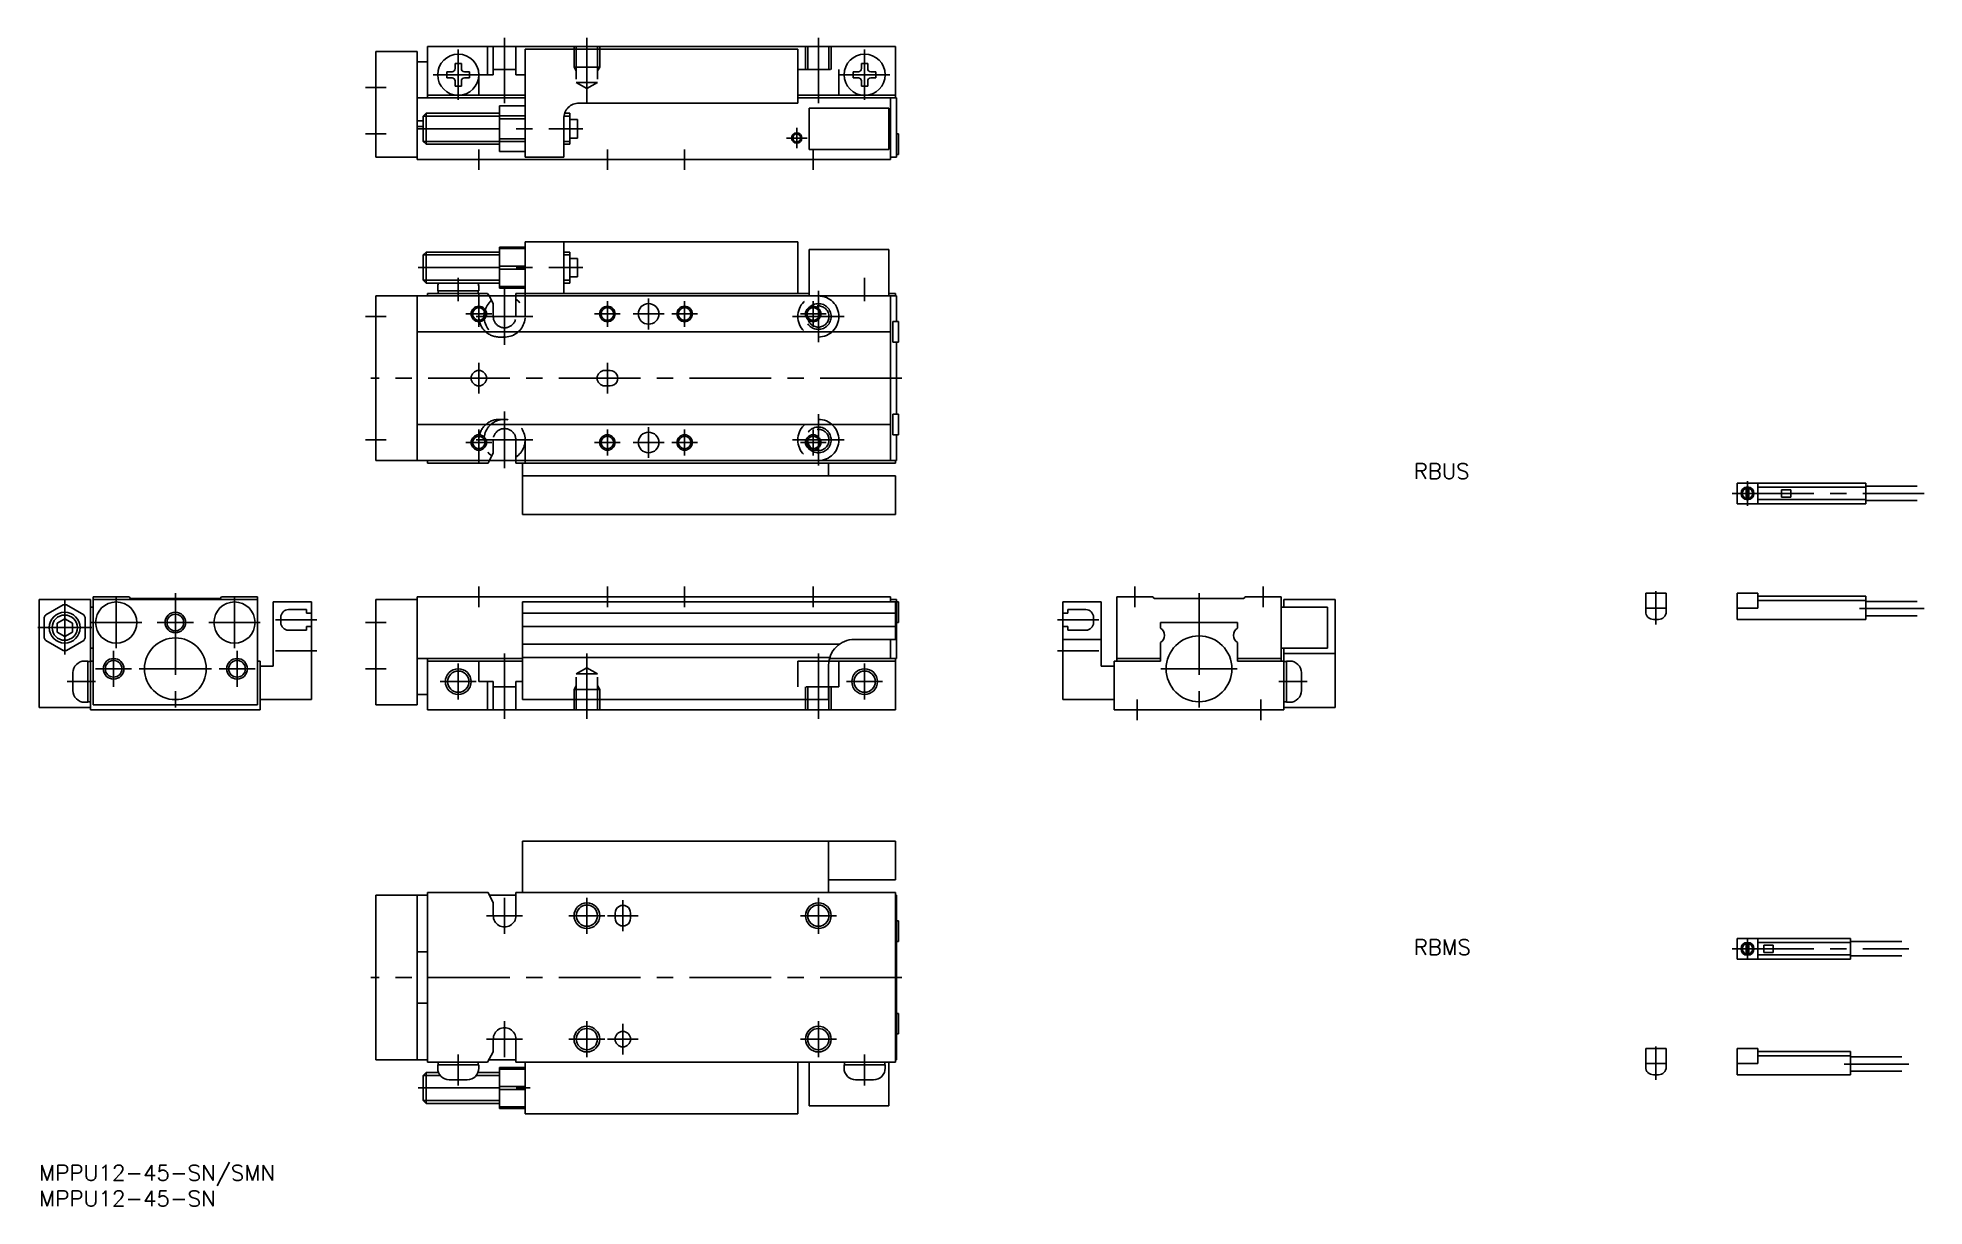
# Model space of a CAD drawing. Extents: x 0 to 366, y -8 to 219.
import ezdxf

# ---------------------------------------------------------------- set-up
doc = ezdxf.new("R2010")
doc.units = 0
doc.header["$LTSCALE"] = 0.5
doc.linetypes.add('CENTER', pattern=[50.8, 31.75, -6.35, 6.35, -6.35])
doc.linetypes.add('DASHED', pattern=[19.05, 12.7, -6.35])
for name, color, linetype in [('MSM_CENTER', 1, 'CENTER'), ('MSM_CONTINUOUS', 7, 'CONTINUOUS'), ('MSM_DASHED', 4, 'DASHED'), ('MSM_NARROW', 5, 'CONTINUOUS'), ('MSM_PART_NUMBER', 7, 'CONTINUOUS')]:
    doc.layers.add(name, color=color, linetype=linetype)
doc.styles.get("Standard").update_dxf_attribs({"font": 'txt.shx', "height": 3, "bigfont": 'bigfont.shx'})

# ---------------------------------------------------------------- blocks, each defined once
blk = doc.blocks.new('*U12')
at = {"layer": 'MSM_PART_NUMBER', "width": 1.021}
blk.add_text('MPPU12-45-SN/SMN', height=3, dxfattribs=at).set_placement((0, -3))
blk = doc.blocks.new('*U13')
at = {"layer": 'MSM_PART_NUMBER', "width": 1.021}
blk.add_text('MPPU12-45-SN', height=3, dxfattribs=at).set_placement((0, -8))
blk = doc.blocks.new('*U15')
at = {"layer": 'MSM_PART_NUMBER'}
blk.add_text('RBMS', height=3, dxfattribs=at).set_placement((267.290505, 40.880314))
blk = doc.blocks.new('*U16')
at = {"layer": 'MSM_PART_NUMBER'}
blk.add_text('RBUS', height=3, dxfattribs=at).set_placement((267.290504, 133.42068))

msp = doc.modelspace()

# ---------------------------------------------------------------- linework, layer by layer
at = {"layer": 'MSM_CENTER'}
for p, q in [((81.499985, 216.899989), (81.499985, 207.100009)), ((90.5, 219.199999), (90.5, 206.499999)), ((106.500002, 206.499999), (106.500002, 219.199999)), ((151.5, 206.499999), (151.5, 219.199999)), ((160.5, 216.899989), (160.5, 207.100009)), ((63.5, 209.499999), (67.5, 209.499999)), ((76.599983, 211.999999), (86.399986, 211.999999)), ((155.60001, 211.999999), (165.39999, 211.999999)), ((63.5, 200.499999), (67.5, 200.499999)), ((73.699974, 201.499999), (105.699974, 201.499999)), ((145.30001, 199.699999), (149.30001, 199.699999)), ((147.30001, 201.699999), (147.30001, 197.699999)), ((85.500015, 197.499999), (85.500015, 193.499999)), ((110.500023, 197.499999), (110.500023, 193.499999)), ((125.500023, 197.499999), (125.500023, 193.499999)), ((150.50003, 197.499999), (150.50003, 193.499999)), ((73.699997, 174.499999), (105.699997, 174.499999)), ((81.499985, 172.499999), (81.499985, 167.999999)), ((160.5, 172.499999), (160.5, 167.999999)), ((90.5, 170.499999), (90.5, 159.499999)), ((151.50003, 169.999999), (151.50003, 159.999999)), ((83.00001, 165.499999), (88.00002, 165.499999)), ((85.50002, 167.999999), (85.50002, 162.999999)), ((108.000018, 165.499999), (113.000028, 165.499999)), ((110.500028, 167.999999), (110.500028, 162.999999)), ((115.500023, 165.499999), (121.500023, 165.499999)), ((118.500023, 168.499999), (118.500023, 162.499999)), ((123.000018, 165.499999), (128.000028, 165.499999)), ((125.500028, 167.999999), (125.500028, 162.999999)), ((148.00002, 165.499999), (153.00003, 165.499999)), ((150.50003, 167.999999), (150.50003, 162.999999)), ((63.5, 164.999999), (67.5, 164.999999)), ((85, 164.999999), (96, 164.999999)), ((146.50003, 164.999999), (156.500033, 164.999999)), ((85.500015, 155.999999), (85.500015, 149.999999)), ((110.500015, 155.999999), (110.500015, 149.999999)), ((167.70003, 152.999999), (64.5, 152.999999)), ((90.5, 135.499999), (90.5, 146.499999)), ((118.500023, 143.499999), (118.500023, 137.499999)), ((151.500029, 145.999999), (151.500029, 135.999999)), ((63.5, 140.999999), (67.5, 140.999999)), ((83.00001, 140.499999), (88.00002, 140.499999)), ((85, 140.999999), (96, 140.999999)), ((85.50002, 142.999999), (85.50002, 137.999999)), ((108.000018, 140.499999), (113.000028, 140.499999)), ((110.500028, 142.999999), (110.500028, 137.999999)), ((115.500023, 140.499999), (121.500023, 140.499999)), ((123.000018, 140.499999), (128.000028, 140.499999)), ((125.500028, 142.999999), (125.500028, 137.999999)), ((146.500029, 140.999999), (156.500032, 140.999999)), ((148.000019, 140.499999), (153.000029, 140.499999)), ((150.500029, 142.999999), (150.500029, 137.999999)), ((332.126228, 133.001925), (332.126228, 128.201925)), ((329.126225, 130.601925), (366.489914, 130.601925)), ((15, 100.5), (15, 110.5)), ((26.5, 111.2), (26.5, 87.5)), ((38, 100.5), (38, 110.5)), ((85.500015, 112.499999), (85.500015, 108.499999)), ((110.500023, 112.499999), (110.500023, 108.499999)), ((125.500023, 112.499999), (125.500023, 108.499999)), ((150.50003, 112.499999), (150.50003, 108.499999)), ((213, 112.49998), (213, 108.49998)), ((225.5, 111.2), (225.5, 87.5)), ((238, 112.49998), (238, 108.49998)), ((314.332815, 111.601925), (314.332815, 105.101925)), ((5, 109.750002), (5, 99.250005)), ((353.89611, 108.201923), (366.489914, 108.201923)), ((10.25, 104.499998), (-0.25, 104.499998)), ((10, 105.5), (20, 105.5)), ((23, 105.5), (30, 105.5)), ((33, 105.5), (43, 105.5)), ((54, 106), (46, 106)), ((63.5, 105.499999), (67.5, 105.499999)), ((198, 106), (206, 106)), ((14.5, 100), (14.5, 93)), ((38.5, 100), (38.5, 93)), ((54, 100), (46, 100)), ((90.5, 86.800003), (90.5, 99.5)), ((106.500032, 99.5), (106.500032, 86.8)), ((151.500021, 99.5), (151.500021, 86.8)), ((198, 100), (206, 100)), ((11, 96.5), (18, 96.5)), ((19.5, 96.5), (33.5, 96.5)), ((35, 96.5), (42, 96.5)), ((63.5, 96.5), (67.5, 96.5)), ((81.499985, 97.5), (81.499985, 90.5)), ((160.5, 97.5), (160.5, 90.5)), ((218.10001, 96.5), (232.89999, 96.5)), ((5.5, 94), (11, 94)), ((77.999985, 94), (84.999985, 94)), ((157, 94), (164, 94)), ((246.5, 94), (241, 94)), ((213.5, 90.5), (213.5, 86.5)), ((237.5, 90.5), (237.5, 86.5)), ((90.5, 52), (90.5, 45)), ((106.500038, 52), (106.500038, 45)), ((113.5, 45.499996), (113.5, 51.499996)), ((151.50003, 52), (151.50003, 45)), ((87, 48.5), (94, 48.5)), ((103.000038, 48.5), (110.000038, 48.5)), ((116.5, 48.499996), (110.5, 48.499996)), ((148.00003, 48.5), (155.00003, 48.5)), ((332.126228, 44.061559), (332.126228, 40.061559)), ((329.148005, 42.061559), (363.489914, 42.061559)), ((167.70003, 36.5), (64.5, 36.5)), ((90.5, 21), (90.5, 28)), ((106.500038, 28), (106.500038, 21)), ((113.5, 27.5), (113.5, 21.5)), ((151.50003, 28), (151.50003, 21)), ((87, 24.5), (94, 24.5)), ((103.000038, 24.5), (110.000038, 24.5)), ((116.5, 24.5), (110.5, 24.5)), ((148.00003, 24.5), (155.00003, 24.5)), ((314.332815, 23.061559), (314.332815, 16.561559)), ((81.5, 15.5), (81.5, 21.5)), ((160.5, 15.5), (160.5, 21.5)), ((350.89611, 19.661569), (363.489914, 19.661569)), ((73.699997, 15), (95.5, 15))]:
    msp.add_line(p, q, dxfattribs=at)
at = {"layer": 'MSM_CONTINUOUS'}
for p, q in [((73.5, 216.499999), (65.5, 216.499999)), ((65.5, 216.499999), (65.5, 195.999999)), ((73.5, 195.499999), (73.5, 216.499999)), ((75.499985, 207.499999), (75.499985, 217.499999)), ((75.499985, 217.499999), (166.5, 217.499999)), ((87.209091, 217.499999), (87.209091, 211.999999)), ((88.299999, 217.499999), (88.299999, 211.999999)), ((92.699997, 217.499999), (92.699997, 211.999999)), ((94.499977, 216.999999), (147.49998, 216.999999)), ((94.499977, 195.999999), (94.499977, 216.999999)), ((147.49998, 206.499999), (147.49998, 216.999999)), ((166.5, 207.499999), (166.5, 217.499999)), ((75.499985, 214.499999), (73.5, 214.499999)), ((80.899985, 214.199999), (82.099984, 214.199999)), ((80.899985, 213.199999), (80.899985, 214.199999)), ((82.099984, 213.199999), (82.099984, 214.199999)), ((88.299999, 212.999999), (92.699997, 212.999999)), ((159.9, 214.199999), (161.099999, 214.199999)), ((159.9, 213.199999), (159.9, 214.199999)), ((161.099999, 213.199999), (161.099999, 214.199999)), ((79.299984, 211.399999), (79.299984, 212.599999)), ((79.299984, 212.599999), (80.299984, 212.599999)), ((79.299984, 211.399999), (80.299984, 211.399999)), ((80.899985, 209.799999), (80.899985, 210.799999)), ((80.899985, 209.799999), (82.099984, 209.799999)), ((82.099984, 209.799999), (82.099984, 210.799999)), ((82.699984, 212.599999), (83.699984, 212.599999)), ((82.699984, 211.399999), (83.699984, 211.399999)), ((83.699984, 211.399999), (83.699984, 212.599999)), ((85.5, 211.999999), (88.299999, 211.999999)), ((85.5, 211.999999), (85.5, 207.999999)), ((92.699997, 211.999999), (94.5, 211.999999)), ((158.299999, 211.399999), (158.299999, 212.599999)), ((158.299999, 212.599999), (159.299999, 212.599999)), ((158.299999, 211.399999), (159.299999, 211.399999)), ((159.9, 209.799999), (159.9, 210.799999)), ((159.9, 209.799999), (161.099999, 209.799999)), ((161.099999, 209.799999), (161.099999, 210.799999)), ((161.699999, 212.599999), (162.699999, 212.599999)), ((161.699999, 211.399999), (162.699999, 211.399999)), ((162.699999, 211.399999), (162.699999, 212.599999)), ((73.5, 207.499999), (94.499977, 207.499999)), ((75.499985, 207.999999), (94.499977, 207.999999)), ((94.499977, 205.949999), (89.499977, 205.949999)), ((89.499977, 205.949999), (89.499977, 197.049999)), ((104.999977, 206.499999), (147.49998, 206.499999)), ((147.49998, 207.999999), (166.5, 207.999999)), ((147.49998, 207.499999), (166.70001, 207.499999)), ((149.69998, 197.499999), (149.69998, 205.499999)), ((149.69998, 205.499999), (165.19998, 205.499999)), ((165.19998, 197.499999), (165.19998, 205.499999)), ((165.5, 195.499999), (165.5, 207.499999)), ((166.70001, 195.999999), (166.70001, 207.499999)), ((73.499977, 203.029109), (74.699982, 203.029109)), ((73.499977, 201.970919), (74.699982, 201.970919)), ((75.241482, 204.499999), (74.699982, 203.958499)), ((74.699982, 199.041499), (74.699982, 203.958499)), ((89.499982, 204.499999), (75.241482, 204.499999)), ((75.241482, 198.499999), (75.241482, 204.499999)), ((89.499977, 203.989109), (94.499977, 203.989109)), ((89.499977, 203.450009), (94.499977, 203.450009)), ((101.999977, 195.999999), (101.999977, 203.499999)), ((103.199974, 204.499999), (102.17155, 204.499999)), ((103.199974, 198.499999), (103.199974, 204.499999)), ((103.199974, 203.299999), (104.699974, 203.299999)), ((104.699974, 199.699999), (104.699974, 203.299999)), ((74.699982, 199.041499), (75.241482, 198.499999)), ((89.499982, 198.499999), (75.241482, 198.499999)), ((89.499977, 199.549989), (94.499977, 199.549989)), ((89.499977, 199.010899), (94.499977, 199.010899)), ((103.199974, 198.499999), (101.999984, 198.499999)), ((103.199974, 199.699999), (104.699974, 199.699999)), ((166.70001, 200.499999), (167.10001, 200.499999)), ((167.10001, 196.499999), (167.10001, 200.499999)), ((73.5, 195.999999), (65.5, 195.999999)), ((73.5, 195.499999), (165.5, 195.499999)), ((89.499977, 197.049999), (94.499977, 197.049999)), ((94.499977, 195.999999), (101.999977, 195.999999)), ((149.69998, 197.499999), (165.19998, 197.499999)), ((165.5, 195.999999), (166.70001, 195.999999)), ((166.70001, 196.499999), (167.10001, 196.499999)), ((75.241505, 177.499999), (74.700005, 176.958499)), ((74.700005, 172.041499), (74.700005, 176.958499)), ((89.500005, 177.499999), (75.241505, 177.499999)), ((75.241505, 171.499999), (75.241505, 177.499999)), ((89.5, 178.499999), (89.5, 170.499999)), ((89.5, 178.499999), (94.5, 178.499999)), ((89.5, 178.188749), (94.5, 178.188749)), ((94.5, 168.999999), (94.5, 179.499999)), ((94.5, 179.499999), (147.5, 179.499999)), ((102, 169.499999), (102, 179.499999)), ((103.199997, 177.499999), (102.000007, 177.499999)), ((103.199997, 171.499999), (103.199997, 177.499999)), ((103.199997, 176.299999), (104.699997, 176.299999)), ((104.699997, 172.699999), (104.699997, 176.299999)), ((147.5, 169.499999), (147.5, 179.499999)), ((165.20004, 177.999999), (149.70003, 177.999999)), ((149.70003, 168.999999), (149.70003, 177.999999)), ((165.20003, 168.999999), (165.20003, 177.999999)), ((89.5, 174.811249), (94.5, 174.811249)), ((89.5, 174.188749), (94.5, 174.188749)), ((103.199997, 172.699999), (104.699997, 172.699999)), ((65.5, 168.999999), (65.5, 136.999999)), ((166.70003, 168.999999), (65.5, 168.999999)), ((73.5, 136.999999), (73.5, 168.999999)), ((74.700005, 172.041499), (75.241505, 171.499999)), ((89.500005, 171.499999), (75.241505, 171.499999)), ((75.5, 168.999999), (75.5, 169.499999)), ((75.5, 169.499999), (87.209091, 169.499999)), ((77.499985, 170.649999), (77.499985, 169.999999)), ((77.499985, 169.999999), (85.499985, 169.999999)), ((77.599985, 169.999999), (77.599985, 169.499999)), ((85.399985, 169.499999), (85.399985, 169.999999)), ((85.499985, 170.649999), (85.499985, 169.999999)), ((85.5, 168.999999), (85.5, 169.499999)), ((87.209087, 169.499999), (87.481815, 168.999999)), ((89.5, 170.811249), (94.5, 170.811249)), ((89.5, 170.499999), (94.5, 170.499999)), ((92.700005, 169.499999), (92.700005, 168.999999)), ((92.700005, 169.499999), (149.70003, 169.499999)), ((103.199997, 171.499999), (102.000007, 171.499999)), ((165.20003, 169.499999), (166.50003, 169.499999)), ((165.50003, 136.999999), (165.50003, 168.999999)), ((166.50003, 168.999999), (166.50003, 169.499999)), ((166.70003, 163.999999), (166.70003, 168.999999)), ((165.50003, 161.999999), (73.5, 161.999999)), ((167.10004, 163.999999), (166.00003, 163.999999)), ((166.00003, 159.999999), (166.00003, 163.999999)), ((167.10004, 159.999999), (167.10004, 163.999999)), ((167.10004, 159.999999), (166.00003, 159.999999)), ((166.70003, 145.999999), (166.70003, 159.999999)), ((110.000015, 154.499999), (111.000015, 154.499999)), ((110.000015, 151.499999), (111.000015, 151.499999)), ((165.50003, 143.999999), (73.5, 143.999999)), ((167.10004, 145.999999), (166.00003, 145.999999)), ((166.00003, 145.999999), (166.00003, 141.999999)), ((167.10004, 145.999999), (167.10004, 141.999999)), ((167.10004, 141.999999), (166.00003, 141.999999)), ((166.70003, 136.999999), (166.70003, 141.999999)), ((166.70003, 136.999999), (65.5, 136.999999)), ((75.5, 136.499999), (75.5, 136.999999)), ((75.5, 136.499999), (87.299995, 136.499999)), ((85.5, 136.999999), (85.5, 136.499999)), ((87.549995, 136.999999), (87.299999, 136.499999)), ((92.700005, 136.999999), (92.700005, 136.499999)), ((92.700005, 136.499999), (166.50003, 136.499999)), ((94.000008, 136.499999), (94.000008, 126.499999)), ((94.5, 136.999999), (94.5, 136.499999)), ((153.50005, 136.499999), (153.50005, 133.999999)), ((166.50003, 136.499999), (166.50003, 136.999999)), ((94.000008, 133.999999), (166.50005, 133.999999)), ((166.50005, 133.999999), (166.50005, 126.499999)), ((330.126228, 132.601925), (330.126228, 128.601925)), ((330.126228, 132.601925), (355.126228, 132.601925)), ((334.12622, 132.601925), (334.12622, 128.601925)), ((355.126228, 132.601925), (355.126228, 128.601925)), ((330.126228, 128.601925), (355.126228, 128.601925)), ((331.876228, 131.826675), (331.876228, 129.377175)), ((332.376228, 131.826675), (332.376228, 129.377175)), ((334.12622, 131.801925), (355.126228, 131.801925)), ((334.12622, 129.401915), (355.126228, 129.401915)), ((338.726227, 131.301925), (340.52623, 131.301925)), ((338.726227, 131.301925), (338.726227, 129.901915)), ((338.726227, 129.901915), (340.52623, 129.901915)), ((340.52623, 131.301925), (340.52623, 129.901915)), ((355.126228, 132.001915), (365.126228, 132.001915)), ((355.126228, 129.201925), (365.126228, 129.201925)), ((94.000008, 126.499999), (166.50005, 126.499999)), ((10.5, 110.5), (17.5, 110.5)), ((10.5, 110.5), (10.5, 89.5)), ((17.49998, 110.500003), (17.8, 110.199993)), ((35.2, 110.199997), (17.8, 110.199997)), ((35.49998, 110.500014), (35.19998, 110.20002)), ((42.5, 110.5), (35.5, 110.5)), ((42.5, 110.5), (42.5, 89.5)), ((73.5, 110.499999), (73.5, 89.5)), ((73.5, 110.499999), (165.5, 110.499999)), ((165.5, 110.499999), (165.5, 109.499989)), ((209.5, 110.49998), (216.50002, 110.49998)), ((209.5, 110.49998), (209.5, 97.99998)), ((216.5, 110.49998), (216.8, 110.19998)), ((234.20001, 110.2), (216.79999, 110.2)), ((234.5, 110.5), (234.2, 110.2)), ((241.5, 110.49998), (234.49997, 110.49998)), ((241.5, 110.49998), (241.5, 98)), ((312.332815, 111.201923), (312.332815, 107.601925)), ((312.332815, 111.201923), (316.332815, 111.201923)), ((316.332815, 111.201923), (316.332815, 107.601925)), ((330.126228, 111.201923), (334.12622, 111.201923)), ((330.126228, 111.201923), (330.126228, 106.101925)), ((334.12622, 111.201923), (334.12622, 108.30193)), ((334.12622, 110.601925), (355.126228, 110.601925)), ((355.126228, 110.601925), (355.126228, 106.101925)), ((10, 109.999996), (0, 109.999996)), ((0, 109.999996), (0, 89)), ((1, 106.450011), (1, 102.549986)), ((1.31125, 106.989102), (4.68874, 108.939098)), ((8.68875, 106.989108), (5.31125, 108.939105)), ((9, 106.450011), (9, 102.549986)), ((10, 88.5), (10, 109.999996)), ((10, 108.5), (10.5, 108.5)), ((10.5, 110), (42.5, 110)), ((53, 109.5), (45.5, 109.5)), ((45.5, 109.5), (45.5, 97)), ((47, 106.5), (47, 105.5)), ((52, 108), (48.5, 108)), ((52, 108), (52, 107.300019)), ((53, 107.300019), (52, 107.300019)), ((53, 109.5), (53, 90.5)), ((73.5, 109.999999), (65.5, 109.999999)), ((65.5, 89.5), (65.5, 109.999999)), ((93.999992, 90.500007), (93.999992, 109.499989)), ((166.5, 109.499989), (93.999992, 109.499989)), ((166.5, 107.299999), (93.999992, 107.299999)), ((165.5, 109.999999), (166.70001, 109.999999)), ((166.5, 109.499989), (166.5, 102.199996)), ((166.70001, 109.999999), (166.70001, 98.5)), ((167.10001, 109.499989), (166.70001, 109.499989)), ((167.10001, 109.499989), (167.10001, 105.499989)), ((199, 109.5), (206.5, 109.5)), ((199, 109.5), (199, 90.5)), ((199, 107.29999), (200, 107.29999)), ((200, 108), (200, 107.29999)), ((200, 108), (203.5, 108)), ((205, 106.5), (205, 105.5)), ((206.5, 109.5), (206.5, 97)), ((250.5, 108.49998), (241.5, 108.49998)), ((242, 108.49998), (242, 110)), ((242, 110), (252, 110)), ((250.5, 108.49998), (250.5, 100.49998)), ((252, 110), (252, 89)), ((312.332815, 108.30193), (316.332815, 108.30193)), ((330.126228, 108.30193), (334.12622, 108.30193)), ((334.12622, 109.80193), (355.126228, 109.80193)), ((355.126228, 109.601925), (365.126228, 109.601925)), ((355.126228, 106.80193), (365.126228, 106.80193)), ((3.49998, 105.36603), (5, 106.232057)), ((3.5, 105.366033), (3.5, 103.633974)), ((3.5, 103.633981), (5, 102.767953)), ((5, 106.232057), (6.5, 105.366029)), ((5, 102.767946), (6.5, 103.633974)), ((6.5, 103.633974), (6.5, 105.366033)), ((52, 104), (48.5, 104)), ((52, 104.700012), (52, 104)), ((53, 104.700012), (52, 104.700012)), ((166.5, 104.699996), (93.999992, 104.699996)), ((167.10001, 105.499989), (166.70001, 105.499989)), ((199, 104.7), (200, 104.7)), ((200, 104.7), (200, 104)), ((200, 104), (203.5, 104)), ((218, 105.49998), (218, 104.38564)), ((233, 105.49998), (218, 105.49998)), ((233, 105.49998), (233, 104.38565)), ((313.832815, 106.101925), (314.832815, 106.101925)), ((330.126228, 106.101925), (355.126228, 106.101925)), ((4.68875, 100.060905), (1.31125, 102.010902)), ((5.31125, 100.060899), (8.68874, 102.010896)), ((10, 100.5), (10.5, 100.5)), ((155.63818, 101.299995), (93.999992, 101.299995)), ((166.5, 102.199996), (158.5, 102.199996)), ((165.5, 102.199996), (165.5, 98.5)), ((206.5, 102.2), (199, 102.2)), ((218, 101.61435), (218, 97.99998)), ((233, 101.61436), (233, 97.99998)), ((250.5, 100.49998), (241.5, 100.49998)), ((242, 88.5), (242, 100.49998)), ((242, 99.5), (252, 99.5)), ((6.6, 92.25), (6.6, 95.75)), ((8.85, 98), (9.5, 98)), ((9.5, 90), (9.5, 98)), ((10, 97.9), (9.5, 97.9)), ((10, 98), (10.5, 98)), ((43, 98), (42.5, 98)), ((43, 98), (43, 88.5)), ((45.5, 97), (43, 97)), ((73.5, 98.5), (93.999992, 98.5)), ((75.499985, 98.5), (75.499985, 88.5)), ((75.499985, 98), (93.999992, 98)), ((85.5, 94), (85.5, 98)), ((153.7303, 98.700004), (93.999992, 98.700004)), ((153.5, 97.199996), (153.5, 90.500007)), ((153.56441, 98), (166.5, 98)), ((153.67195, 98.5), (166.70001, 98.5)), ((166.5, 98.5), (166.5, 88.5)), ((206.5, 97), (209, 97)), ((209, 97.99998), (218, 97.99998)), ((209, 97.99998), (209, 88.5)), ((209.5, 98.49998), (218, 98.49998)), ((241.5, 98.49998), (233, 98.49998)), ((242, 97.99998), (233, 97.99998)), ((242.5, 97.9), (242, 97.9)), ((242.5, 98), (242.5, 90)), ((243.15, 98), (242.5, 98)), ((245.4, 95.75), (245.4, 92.25)), ((85.5, 94), (88.299999, 94)), ((87.209091, 88.5), (87.209091, 94)), ((88.299999, 88.5), (88.299999, 94)), ((88.299999, 93), (92.699997, 93)), ((92.699997, 94), (93.999992, 94)), ((92.699997, 88.5), (92.699997, 94)), ((10, 89), (0, 89)), ((8.85, 90), (9.5, 90)), ((9.5, 90.1), (10, 90.1)), ((10, 88.5), (43, 88.5)), ((10.5, 89.5), (42.5, 89.5)), ((53, 90.5), (43, 90.5)), ((73.5, 89.5), (65.5, 89.5)), ((75.499985, 91.5), (73.5, 91.5)), ((75.499985, 88.5), (166.5, 88.5)), ((153.5, 90.500007), (93.999992, 90.500007)), ((199, 90.5), (209, 90.5)), ((209, 88.5), (242, 88.5)), ((242, 90.1), (242.5, 90.1)), ((242, 89), (252, 89)), ((243.15, 90), (242.5, 90)), ((94.000008, 53.000007), (94.000008, 63.000007)), ((94.000008, 63.000007), (166.50002, 63.000007)), ((153.50002, 52.999992), (153.50002, 63.000007)), ((166.50002, 55.500007), (166.50002, 63.000007)), ((153.50002, 55.500007), (166.50002, 55.500007)), ((65.5, 52.499984), (65.5, 20.5)), ((65.5, 52.499984), (75.5, 52.499984)), ((73.5, 52.499984), (73.5, 20.5)), ((75.5, 52.999984), (87.300003, 52.999984)), ((75.5, 52.999984), (75.5, 20)), ((87.300007, 52.999984), (88.300007, 50.999984)), ((87.549999, 52.499992), (92.699997, 52.499992)), ((92.699997, 48.5), (92.699997, 52.999984)), ((92.700005, 52.999984), (166.50003, 52.999984)), ((166.50003, 52.999984), (166.50003, 20)), ((166.50003, 52.499984), (166.70003, 52.499984)), ((166.70003, 52.499984), (166.70003, 20.5)), ((88.300003, 48.5), (88.300003, 50.999984)), ((112, 48.999996), (112, 47.999996)), ((115, 48.999996), (115, 47.999996)), ((167.10004, 47.5), (166.70003, 47.5)), ((167.10004, 47.5), (167.10004, 43.5)), ((330.126228, 44.061559), (330.126228, 40.061559)), ((330.126228, 44.061559), (352.126228, 44.061559)), ((334.126236, 44.061559), (334.126236, 40.061559)), ((352.126228, 44.061559), (352.126228, 40.061559)), ((75.5, 41.5), (73.5, 41.5)), ((167.10004, 43.5), (166.70003, 43.5)), ((331.876228, 43.286309), (331.876228, 40.836809)), ((332.376228, 43.286309), (332.376228, 40.836809)), ((334.126236, 43.261559), (352.126228, 43.261559)), ((334.126236, 40.861559), (352.126228, 40.861559)), ((335.326225, 42.761559), (335.326225, 41.361559)), ((335.326225, 42.761559), (337.126228, 42.761559)), ((335.326225, 41.361559), (337.126228, 41.361559)), ((337.126228, 42.761559), (337.126228, 41.361559)), ((352.126228, 43.461559), (362.126236, 43.461559)), ((352.126228, 40.661559), (362.126236, 40.661559)), ((330.126228, 40.061559), (352.126228, 40.061559)), ((75.5, 31.5), (73.5, 31.5)), ((167.10004, 29.5), (166.70003, 29.5)), ((167.10004, 29.5), (167.10004, 25.5)), ((88.300003, 24.499996), (88.300003, 22)), ((92.699997, 24.499996), (92.699997, 20)), ((167.10004, 25.5), (166.70003, 25.5)), ((312.332815, 22.661569), (312.332815, 19.061559)), ((312.332815, 22.661569), (316.332815, 22.661569)), ((316.332815, 22.661569), (316.332815, 19.061559)), ((330.126228, 22.661569), (334.126236, 22.661569)), ((330.126228, 17.561559), (330.126228, 22.661569)), ((334.126236, 19.761559), (334.126236, 22.661569)), ((334.126236, 22.061559), (352.126228, 22.061559)), ((352.126228, 17.561559), (352.126228, 22.061559)), ((65.5, 20.5), (75.5, 20.5)), ((75.5, 20), (87.209095, 20)), ((77.5, 18.85), (77.5, 19.5)), ((85.5, 19.5), (77.5, 19.5)), ((77.6, 20), (77.6, 19.5)), ((85.4, 19.5), (85.4, 20)), ((85.5, 18.85), (85.5, 19.5)), ((88.300003, 22.000001), (87.209095, 20)), ((87.481823, 20.5), (92.699997, 20.5)), ((89.5, 19), (89.5, 11)), ((89.5, 19), (94.5, 19)), ((89.5, 18.688751), (94.5, 18.688751)), ((92.700005, 20), (166.50003, 20)), ((94.5, 20), (94.5, 10)), ((147.5, 20), (147.5, 10)), ((149.70003, 20), (149.70003, 11.5)), ((156.5, 18.85), (156.5, 19.5)), ((164.5, 19.5), (156.5, 19.5)), ((156.6, 20), (156.6, 19.5)), ((164.4, 19.5), (164.4, 20)), ((164.5, 18.85), (164.5, 19.5)), ((165.20003, 20), (165.20003, 11.5)), ((166.50003, 20.5), (166.70003, 20.5)), ((312.332815, 19.761559), (316.332815, 19.761559)), ((330.126228, 19.761559), (334.126236, 19.761559)), ((334.126236, 21.261569), (352.126228, 21.261569)), ((352.126228, 21.061559), (362.126236, 21.061559)), ((75.241505, 18), (74.700005, 17.4585)), ((74.700005, 12.5415), (74.700005, 17.4585)), ((75.241505, 12), (75.241505, 18)), ((77.666733, 18), (75.241505, 18)), ((83.25, 16.6), (79.75, 16.6)), ((89.500005, 18), (85.333267, 18)), ((89.5, 15.311248), (94.5, 15.311248)), ((89.5, 14.688751), (94.5, 14.688751)), ((162.25, 16.6), (158.75, 16.6)), ((313.832815, 17.561559), (314.832815, 17.561559)), ((330.126228, 17.561559), (352.126228, 17.561559)), ((352.126228, 18.261569), (362.126236, 18.261569)), ((74.700005, 12.5415), (75.241505, 12)), ((89.500005, 12), (75.241505, 12)), ((89.5, 11.311248), (94.5, 11.311248)), ((165.20004, 11.5), (149.70003, 11.5)), ((89.5, 11), (94.5, 11)), ((94.5, 10), (147.5, 10))]:
    msp.add_line(p, q, dxfattribs=at)
for centre, radius in [((81.499985, 211.999999), 4), ((160.5, 211.999999), 4), ((147.30001, 199.699999), 0.7835), ((85.50002, 165.499999), 1.2295), ((110.500028, 165.499999), 1.2295), ((118.500023, 165.499999), 2), ((125.500028, 165.499999), 1.2295), ((150.50003, 165.499999), 1.2295), ((85.500015, 152.999999), 1.5), ((85.50002, 140.499999), 1.2295), ((110.500028, 140.499999), 1.2295), ((118.500023, 140.499999), 2), ((125.500028, 140.499999), 1.2295), ((150.500029, 140.499999), 1.2295), ((332.126228, 130.601925), 1.25), ((5, 104.499998), 3), ((15, 105.5), 4), ((26.5, 105.5), 1.621), ((38, 105.5), 4), ((225.5, 96.5), 6.4), ((26.5, 96.5), 6), ((14.5, 96.5), 1.621), ((38.5, 96.5), 1.621), ((81.499985, 94), 2.067), ((160.5, 94), 2.067), ((106.500038, 48.5), 2.067), ((151.50003, 48.5), 2.067), ((332.126228, 42.061559), 1.25), ((106.500038, 24.5), 2.067), ((113.5, 24.5), 1.5), ((151.50003, 24.5), 2.067)]:
    msp.add_circle(centre, radius, dxfattribs=at)
for centre, radius, start, end in [((80.299984, 213.199999), 0.6, 269.999997, 0), ((82.699984, 213.199999), 0.6, 179.999995, 269.999997), ((159.299999, 213.199999), 0.6, 269.999997, 0), ((161.699999, 213.199999), 0.6, 179.999995, 269.999997), ((80.299984, 210.799999), 0.6, 0, 90.000003), ((82.699984, 210.799999), 0.6, 90.000003, 180.000005), ((159.299999, 210.799999), 0.6, 0, 90.000003), ((161.699999, 210.799999), 0.6, 90.000003, 180.000005), ((104.999977, 203.499999), 3, 90.000003, 180.00001), ((79.749985, 170.649999), 2.25, 157.803898, 179.999997), ((83.249985, 170.649999), 2.25, 0.000003, 22.196102), ((110.000015, 152.999999), 1.5, 90.000003, 270), ((111.000015, 152.999999), 1.5, 270, 90.000003), ((332.126228, 130.601925), 1, 104.47752, 255.52249), ((332.126228, 130.601925), 1, 284.47751, 75.522488), ((5, 104.499998), 4.45, 145.989147, 154.010771), ((5, 104.499998), 4.45, 85.9891, 94.010853), ((5, 104.499998), 4.45, 25.98923, 34.01078), ((48.5, 106.5), 1.5, 90.000004, 180.000003), ((203.5, 106.5), 1.5, 359.999996, 89.99999), ((313.832815, 107.601925), 1.5, 179.99999, 270), ((314.832815, 107.601925), 1.5, 270, 0), ((48.5, 105.5), 1.5, 179.999989, 270.00001), ((203.5, 105.5), 1.5, 270, 0.000009), ((217.20001, 102.99998), 1.6, 299.999495, 60.0005), ((233.79999, 103), 1.6, 119.9995, 240.0005), ((5, 104.499998), 4.45, 205.9894, 214.01064), ((5, 104.499998), 4.45, 265.98936, 274.01073), ((5, 104.499998), 4.45, 325.98925, 334.01077), ((158.5, 97.199996), 5, 90.000003, 180.00001), ((8.85, 95.75), 2.25, 90.000003, 180.000005), ((243.15, 95.75), 2.25, 359.999995, 89.999997), ((8.85, 92.25), 2.25, 179.999995, 269.999997), ((243.15, 92.25), 2.25, 270.000003, 0.000005), ((90.5, 48.5), 2.2, 179.99999, 0.00001), ((113.5, 48.999996), 1.5, 0, 180.00001), ((113.5, 47.999996), 1.5, 179.99999, 0.00001), ((332.126228, 42.061559), 1, 104.47751, 255.52249), ((332.126228, 42.061559), 1, 284.47751, 75.522488), ((90.5, 24.499996), 2.2, 0, 180.00001), ((79.75, 18.85), 2.25, 180.000003, 270.000005), ((83.25, 18.85), 2.25, 269.999995, 359.999997), ((158.75, 18.85), 2.25, 180.000003, 270.000005), ((162.25, 18.85), 2.25, 269.999995, 359.999997), ((313.832815, 19.061559), 1.5, 179.99999, 270), ((314.832815, 19.061559), 1.5, 270, 0)]:
    msp.add_arc(centre, radius, start, end, dxfattribs=at)
at = {"layer": 'MSM_DASHED'}
for p, q in [((104.000002, 217.499999), (104.000002, 213.499999)), ((104.433002, 217.499999), (104.433002, 210.493382)), ((108.567002, 217.499999), (108.567002, 210.493382)), ((109.000002, 217.499999), (109.000002, 213.499999)), ((149, 217.499999), (149, 212.999999)), ((149.433, 217.499999), (149.433, 212.999999)), ((153.567, 217.499999), (153.567, 212.999999)), ((154, 217.499999), (154, 212.999999)), ((104.000002, 213.499999), (109.000002, 213.499999)), ((104.000002, 213.499999), (104.433002, 212.750021)), ((109.000002, 213.499999), (108.567002, 212.750021)), ((147.5, 212.999999), (155.5, 212.999999)), ((155.5, 207.999999), (155.5, 212.999999)), ((104.433002, 210.493382), (108.567002, 210.493382)), ((104.433002, 210.493382), (106.500002, 209.299999)), ((108.567002, 210.493382), (106.500002, 209.299999)), ((85.5, 164.999999), (85.5, 168.999999)), ((87.481815, 168.999999), (88.299999, 167.499989)), ((92.699997, 164.999999), (92.699997, 168.999999)), ((94.5, 164.999999), (94.5, 168.999999)), ((88.299999, 164.999999), (88.299999, 167.499999)), ((89.5, 160.999999), (90.5, 160.999999)), ((89.5, 144.999999), (90.5, 144.999999)), ((85.5, 140.999999), (85.5, 136.999999)), ((88.299999, 140.999999), (88.299999, 138.499999)), ((92.699997, 140.999999), (92.699997, 136.999999)), ((94.5, 140.999999), (94.5, 136.999999)), ((88.299999, 138.499999), (87.549995, 136.999999)), ((104.433032, 95.506617), (106.500032, 96.7)), ((104.433032, 88.5), (104.433032, 95.506617)), ((108.567032, 95.506617), (104.433032, 95.506617)), ((108.567032, 95.506617), (106.500032, 96.7)), ((108.567032, 88.5), (108.567032, 95.506617)), ((147.500021, 98), (147.500021, 93)), ((153.564416, 98), (147.500042, 98)), ((155.500021, 98), (155.500021, 93)), ((104.000032, 92.5), (104.433032, 93.249978)), ((109.000032, 92.5), (104.000032, 92.5)), ((104.000032, 88.5), (104.000032, 92.5)), ((109.000032, 92.5), (108.567032, 93.249978)), ((109.000032, 88.5), (109.000032, 92.5)), ((155.500021, 93), (147.500021, 93)), ((149.000021, 88.5), (149.000021, 93)), ((149.433021, 88.5), (149.433021, 93)), ((153.567021, 88.5), (153.567021, 93)), ((154.000021, 88.5), (154.000021, 93))]:
    msp.add_line(p, q, dxfattribs=at)
for centre, radius in [((151.50003, 164.999999), 4), ((151.500032, 164.999999), 2.5), ((151.500032, 164.999999), 2.067), ((151.500029, 140.999999), 4), ((151.50003, 140.999999), 2.5), ((151.50003, 140.999999), 2.067)]:
    msp.add_circle(centre, radius, dxfattribs=at)
for centre, radius, start, end in [((90.5, 164.999999), 4, 129.18767, 56.632988), ((89.5, 164.999999), 4, 179.99999, 270), ((90.5, 164.999999), 2.2, 179.99999, 0.00001), ((89.5, 140.999999), 4, 90.000003, 180.00001), ((90.5, 140.999999), 4, 303.36701, 231.17032), ((90.5, 140.999999), 2.2, 0, 180.00001)]:
    msp.add_arc(centre, radius, start, end, dxfattribs=at)
at = {"layer": 'MSM_NARROW'}
for p, q in [((89.499982, 203.958499), (74.699982, 203.958499)), ((103.199974, 203.958499), (101.999984, 203.958499)), ((89.499982, 199.041499), (74.699982, 199.041499)), ((103.199974, 199.041499), (101.999984, 199.041499)), ((89.500005, 176.958499), (74.700005, 176.958499)), ((103.199997, 176.958499), (102.000007, 176.958499)), ((89.500005, 172.041499), (74.700005, 172.041499)), ((103.199997, 172.041499), (102.000007, 172.041499)), ((77.981886, 17.4585), (74.700005, 17.4585)), ((89.500005, 17.4585), (85.018114, 17.4585)), ((89.500005, 12.5415), (74.700005, 12.5415))]:
    msp.add_line(p, q, dxfattribs=at)
for centre, radius in [((147.30001, 199.699999), 1), ((85.50002, 165.499999), 1.5), ((110.500028, 165.499999), 1.5), ((125.500028, 165.499999), 1.5), ((150.50003, 165.499999), 1.5), ((85.50002, 140.499999), 1.5), ((110.500028, 140.499999), 1.5), ((125.500028, 140.499999), 1.5), ((150.500029, 140.499999), 1.5), ((5, 104.499998), 2.4585), ((26.5, 105.5), 2), ((14.5, 96.5), 2), ((38.5, 96.5), 2), ((81.499985, 94), 2.5), ((160.5, 94), 2.5), ((106.500038, 48.5), 2.5), ((151.50003, 48.5), 2.5), ((106.500038, 24.5), 2.5), ((151.50003, 24.5), 2.5)]:
    msp.add_circle(centre, radius, dxfattribs=at)

# ---------------------------------------------------------------- block references
at = {"layer": 'MSM_CONTINUOUS'}
for name in ['*U16', '*U15', '*U12', '*U13']:
    msp.add_blockref(name, (0, 0), dxfattribs=at)

doc.saveas('drawing.dxf')
